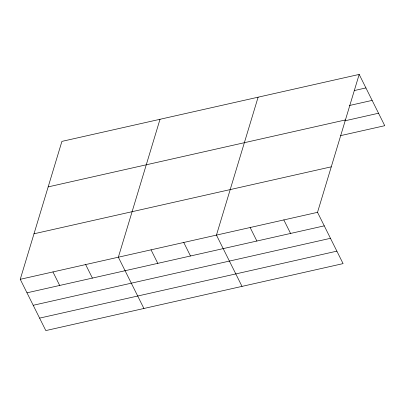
<?xml version="1.0" encoding="UTF-8"?>
<svg xmlns="http://www.w3.org/2000/svg" width="405" height="405" viewBox="0 0 405 405"><rect width="100%" height="100%" fill="white"/><g stroke="black" fill="none" stroke-linecap="round" stroke-linejoin="round"><path stroke-width="0.61" d="M359.184 74.419L317.52 212.336L343.086 263.615L45.816 330.581L20.25 279.303L61.914 141.385L359.184 74.419L384.75 125.697L340.645 135.629M160.015 119.288L118.351 257.205L143.917 308.483M258.112 97.19L216.447 235.108L242.013 286.381M354.284 90.558L365.923 87.936M349.469 105.502L372.134 100.394M48.165 186.897L345.435 119.931M344.847 120.827L378.538 113.233M34 233.791L331.27 166.825M20.25 279.303L317.52 212.336M26.988 292.82L324.258 225.853M33.2 305.284L330.47 238.312M39.604 318.122L336.874 251.151M283.829 219.925L290.567 233.442M250.138 227.514L256.876 241.031M183.748 242.473L190.487 255.99M151.05 249.839L157.788 263.356M85.647 264.571L92.391 278.088M52.949 271.937L59.687 285.454"/></g></svg>
